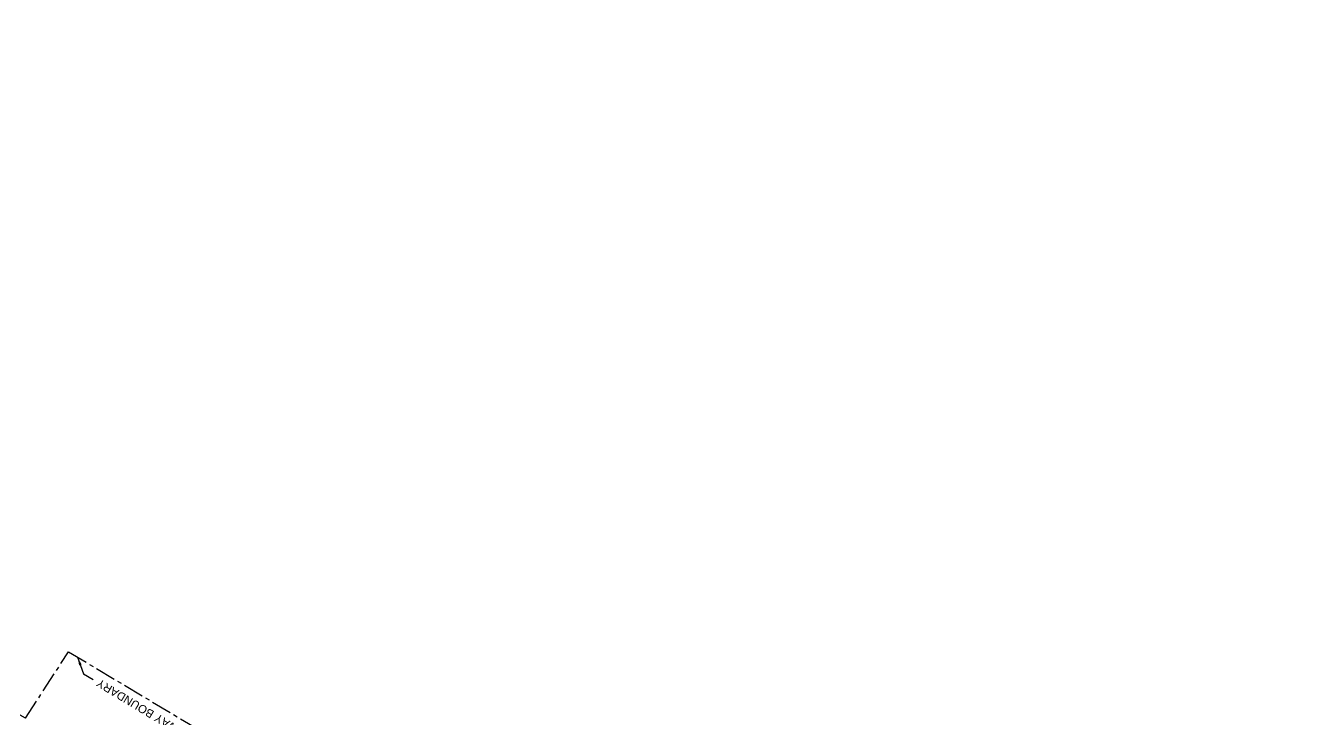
# Model space of a CAD drawing. Header units: metres. Extents: x 593168 to 611286, y 3401475 to 3412398.
# Drawn here: x 607755.5 to 608145.5, y 3403662.7 to 3403875.6 of the extents above; entities that cross this region are included whole.
import ezdxf
from ezdxf.enums import TextEntityAlignment as Align

# ---------------------------------------------------------------- set-up
doc = ezdxf.new("R2010")
doc.units = ezdxf.units.M
doc.header["$MEASUREMENT"] = 0
doc.linetypes.add('CENTER', pattern=[2, 1.25, -0.25, 0.25, -0.25])
doc.layers.add('Existing Railway Boundary', color=7, linetype='CENTER')
doc.styles.get("Standard").update_dxf_attribs({"font": 'arial_0.ttf'})
doc.dimstyles.new('ISO-25', dxfattribs={"dimtxt": 2.5, "dimasz": 2.5, "dimexe": 1.25, "dimexo": 0.625, "dimtad": 1, "dimtxsty": 'Standard', "dimcen": 2.5, "dimadec": 0, "dimazin": 0, "dimtfac": 1, "dimtmove": 0, "dimatfit": 3, "dimfxl": 1, "dimarcsym": 0})

msp = doc.modelspace()

# ---------------------------------------------------------------- linework, layer by layer
at = {"layer": 'Existing Railway Boundary', "ltscale": 5}
for points in [[(607755.5205, 3403663.0787), (607493.2715, 3403810.6574), (607407.78, 3403862.1861), (607394.3484, 3403871.3553), (607385.7139, 3403875.6061)], [(607755.5205, 3403663.0787), (607768.7738, 3403683.4578), (607924.3361, 3403590.4668), (607921.2062, 3403585.2309), (608145.5025, 3403451.1525), (608142.2829, 3403445.4311)]]:
    msp.add_lwpolyline(points, dxfattribs=at)

# ---------------------------------------------------------------- texts
at = {"layer": 'Existing Railway Boundary', "linetype": 'Continuous', "ltscale": 5}
msp.add_text('EXISTING RAILWAY BOUNDARY', height=2.5, rotation=149, dxfattribs=at).set_placement((607778.2849, 3403675.291, 613.7163), align=Align.RIGHT)

# ---------------------------------------------------------------- leaders
msp.add_leader([(607771.5369, 3403681.806), (607773.3541, 3403676.727), (607776.3132, 3403674.9445)], dimstyle='ISO-25', override={"dimtxt": 3, "dimasz": 2.5, "dimgap": 0.625, "dimtad": 0, "dimdec": 3, "dimzin": 2, "dimtdec": 3}, dxfattribs=at)

doc.saveas('drawing.dxf')
